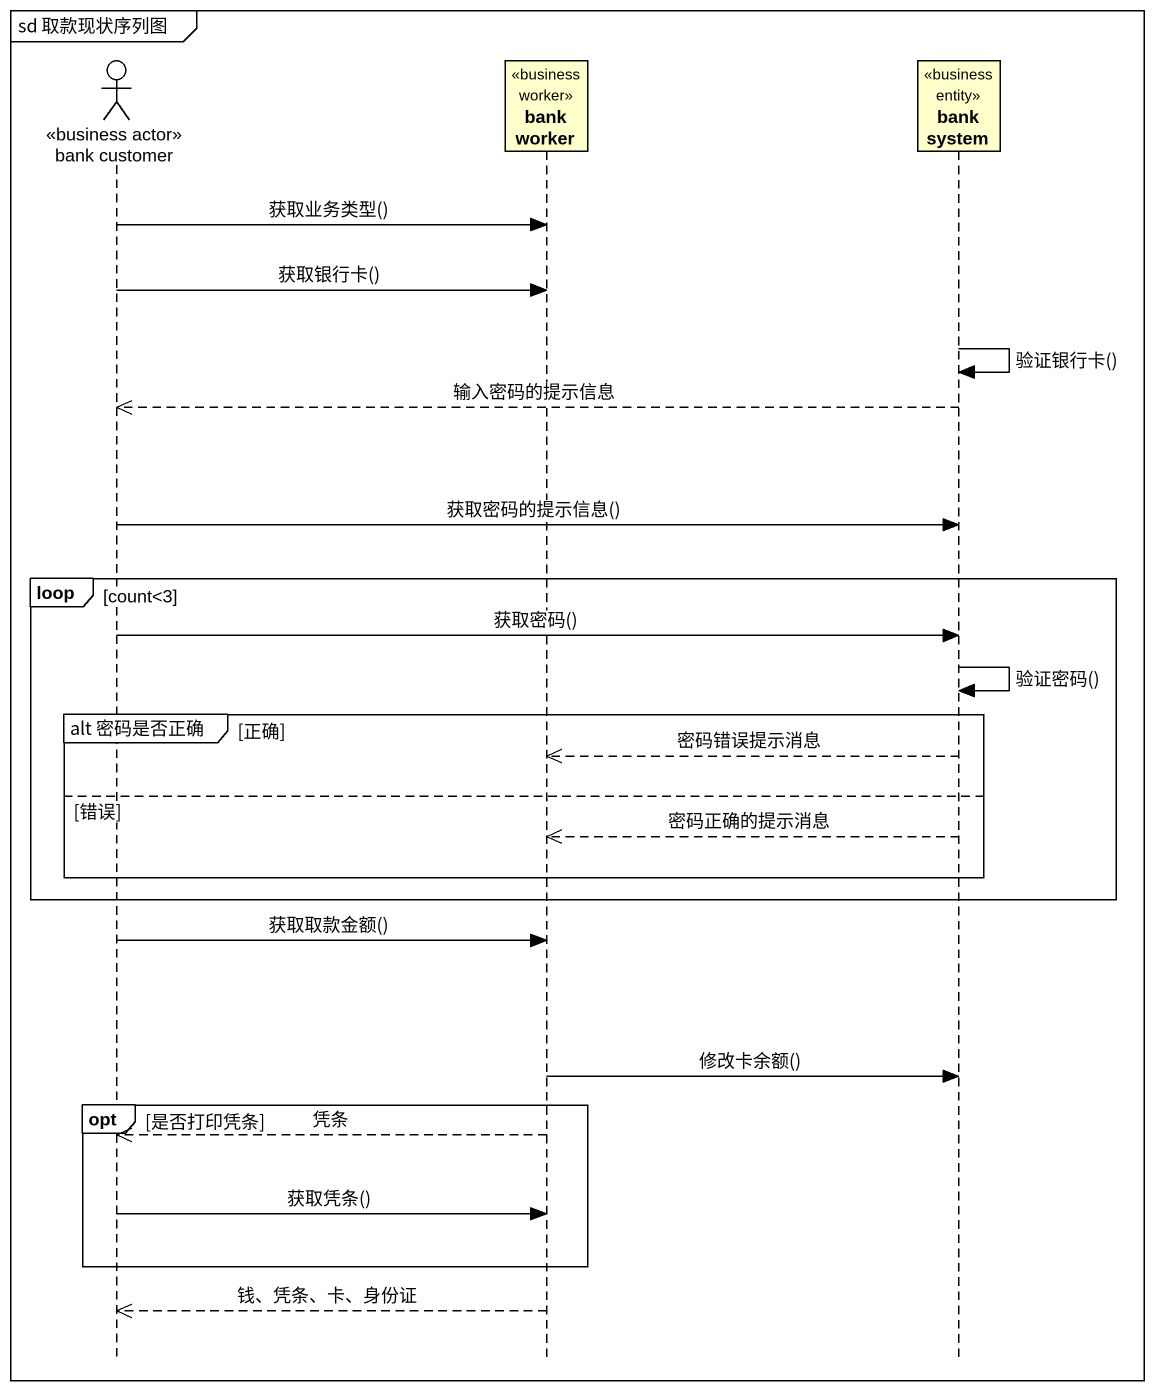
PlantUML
@startuml
mainframe sd 取款现状序列图
hide footbox
actor "bank customer" as bank_customer <<business actor>>
participant "bank worker" as bank_worker <<business worker>>
participant "bank system" as bank_system <<business entity>>

bank_customer -> bank_worker : 获取业务类型()
bank_customer -> bank_worker : 获取银行卡()
bank_system -> bank_system : 验证银行卡()
bank_system -->> bank_customer : 输入密码的提示信息
bank_customer -> bank_system : 获取密码的提示信息()
loop count<3
  bank_customer -> bank_system : 获取密码()
  bank_system -> bank_system : 验证密码()
  group alt 密码是否正确 [正确]
    bank_system -->> bank_worker : 密码错误提示消息
  else 错误
    bank_system -->> bank_worker : 密码正确的提示消息
  end
end
bank_customer -> bank_worker : 获取取款金额()
bank_worker -> bank_system : 修改卡余额()
opt 是否打印凭条
  bank_worker -->> bank_customer : 凭条
  bank_customer -> bank_worker : 获取凭条()
end
bank_worker -->> bank_customer : 钱、凭条、卡、身份证
@enduml
